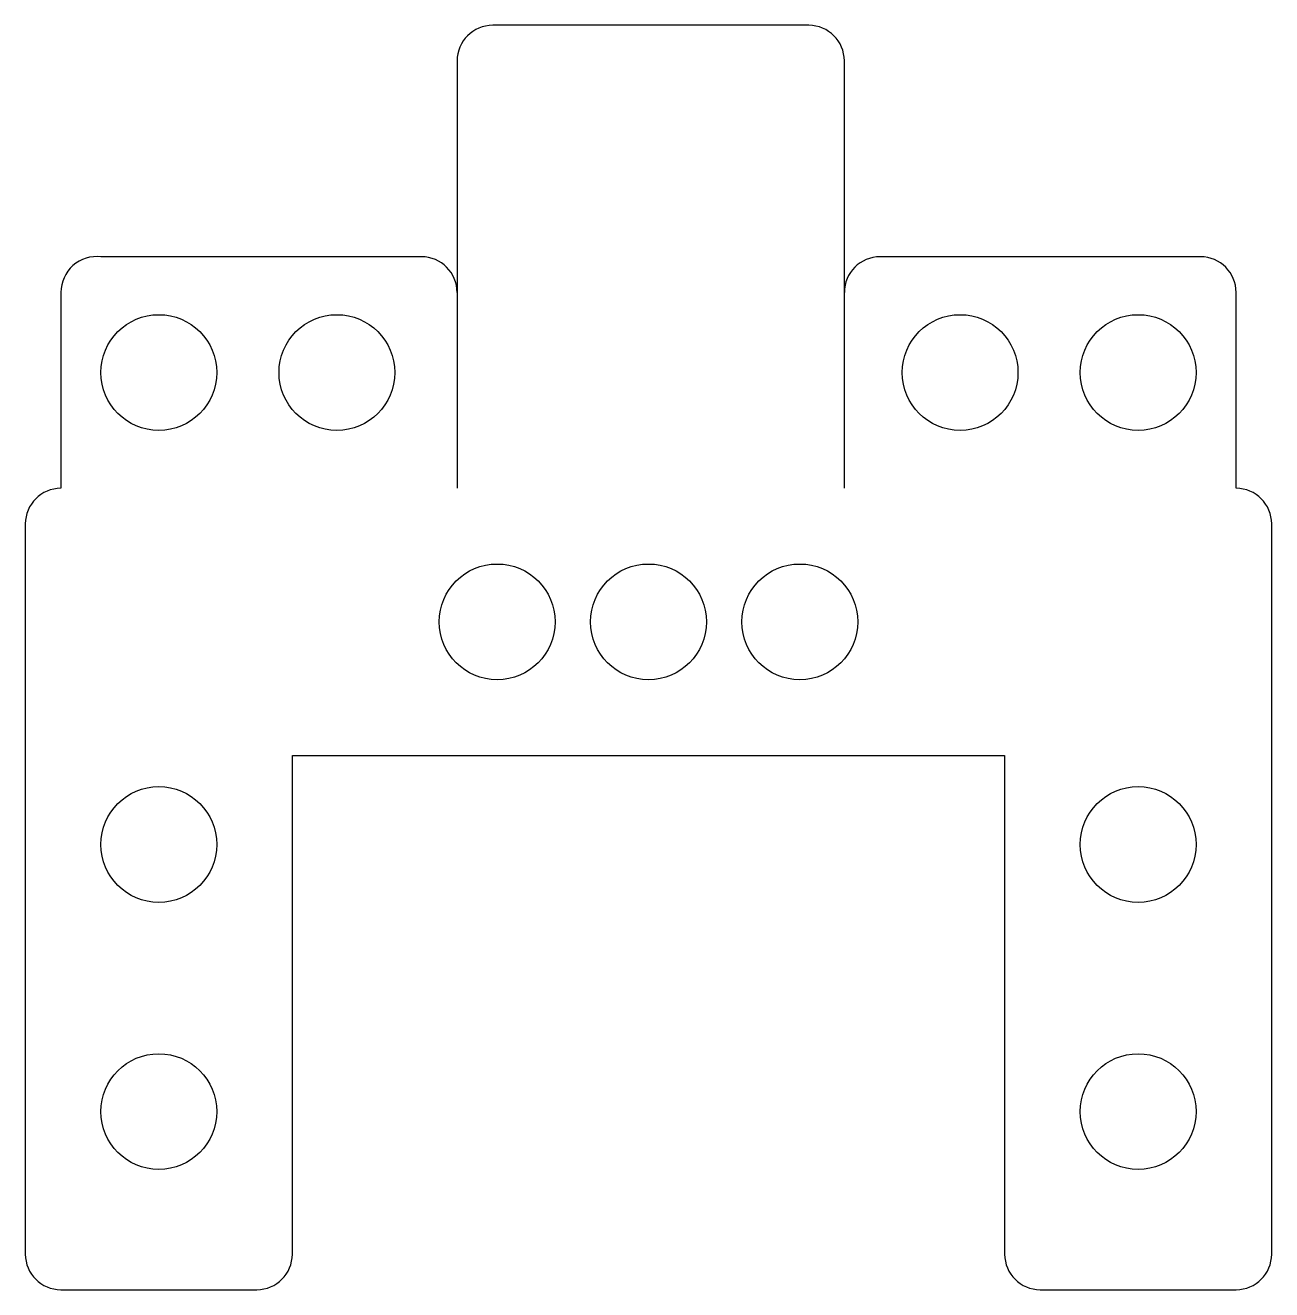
# Model space of a CAD drawing. Header units: millimetres. Extents: x -70 to 70, y -60 to 82.
import ezdxf

# ---------------------------------------------------------------- set-up
doc = ezdxf.new("R2010")
doc.units = ezdxf.units.MM
doc.layers.add('Sketch', color=7, linetype='CONTINUOUS')

msp = doc.modelspace()

# ---------------------------------------------------------------- linework, layer by layer
at = {"layer": 'Sketch'}
for p, q in [((18, 82), (-17.5, 82)), ((-21.5, 78), (-21.5, 52)), ((22, 52), (22, 78)), ((-25.5, 56), (-61.5, 56)), ((62, 56), (26, 56)), ((-66, 52), (-66, 30)), ((-21.5, 52), (-21.5, 30)), ((22, 30), (22, 52)), ((66, 30), (66, 52)), ((-70, 26), (-70, 0)), ((70, 0), (70, 26)), ((-70, 0), (-70, -56)), ((-40, -56), (-40, 0)), ((-40, 0), (40, 0)), ((40, 0), (40, -56)), ((70, -56), (70, 0)), ((-66, -60), (-44, -60)), ((44, -60), (66, -60))]:
    msp.add_line(p, q, dxfattribs=at)
for centre in [(-55, 43), (-35, 43), (35, 43), (55, 43), (-17, 15), (0, 15), (17, 15), (-55, -10), (55, -10), (-55, -40), (55, -40)]:
    msp.add_circle(centre, 6.5, dxfattribs=at)
for centre, radius, start, end in [((-17.5, 78), 4, 90, 180), ((18, 78), 4, 0, 90), ((-61.97, 52), 4.03, 83.2667, 180), ((-25.5, 52), 4, 0, 90), ((26, 52), 4, 90, 180), ((62, 52), 4, 0, 90), ((-66, 26), 4, 90.0009, 180), ((66, 26), 4, 0, 90), ((-66, -56), 4, 180, -90), ((-44, -56), 4, -90, 0), ((44, -56), 4, 180, -90), ((66, -56), 4, -90, 0)]:
    msp.add_arc(centre, radius, start, end, dxfattribs=at)

doc.saveas('drawing.dxf')
